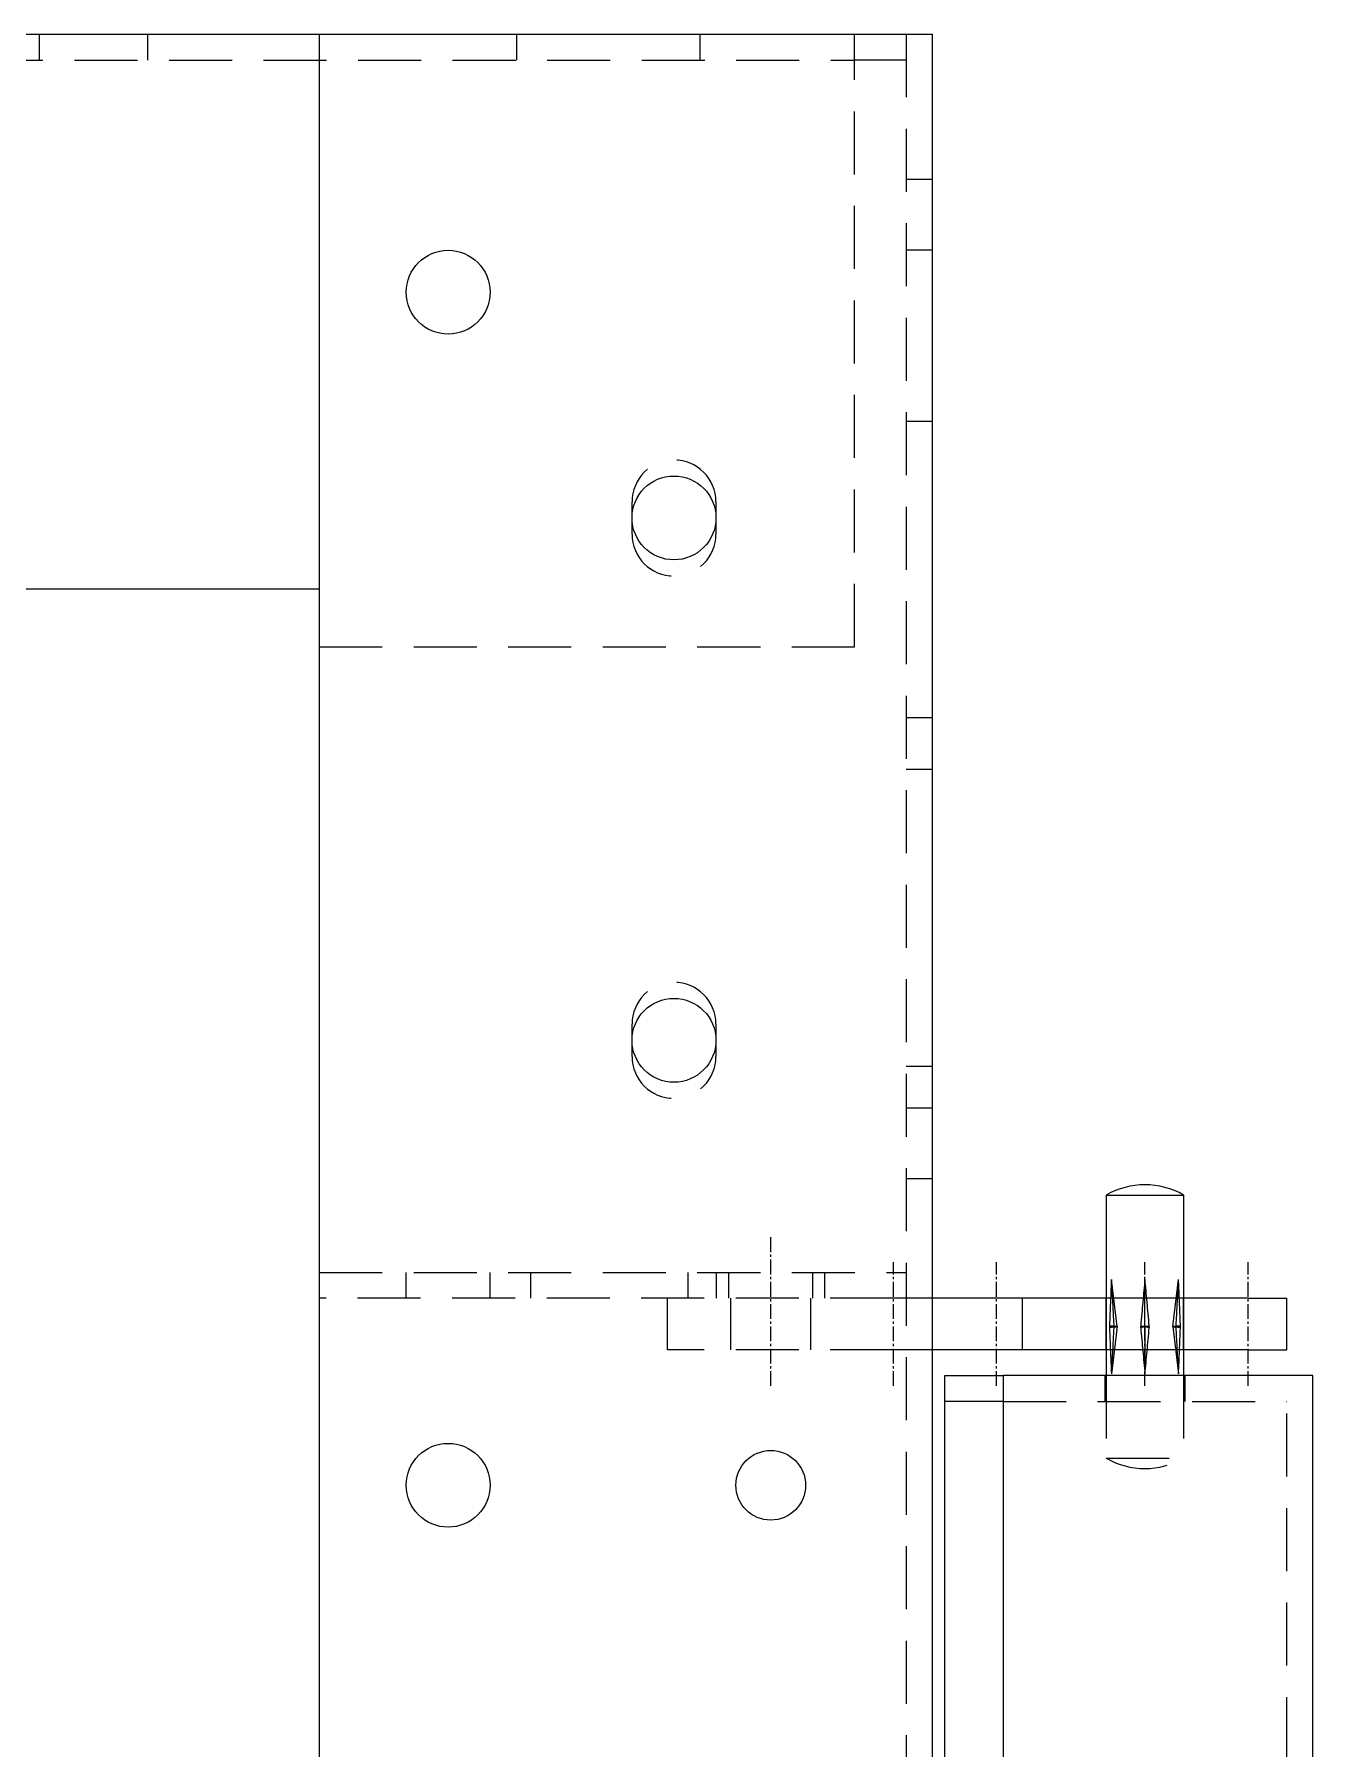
# Model space of a CAD drawing. Header units: millimetres. Extents: x -116965 to 323937, y 291661 to 566926.
# Drawn here: x -12731.9 to -12667.5, y 326587.9 to 326674.3 of the extents above; entities that cross this region are included whole.
import ezdxf

# ---------------------------------------------------------------- set-up
doc = ezdxf.new("R2010")
doc.units = ezdxf.units.MM
doc.linetypes.add('AXES2', pattern=[1.125, 0.75, -0.125, 0.125, -0.125])
doc.linetypes.add('HIDDEN2', pattern=[4.7625, 3.175, -1.5875])
doc.layers.add('ALPHA', color=255, linetype='Continuous')
doc.layers.add('AXE', color=80, linetype='AXES2')
doc.layers.add('Pointille_Court', color=40, linetype='HIDDEN2', lineweight=25)

msp = doc.modelspace()

# ---------------------------------------------------------------- linework, layer by layer
at = {"layer": 'ALPHA'}
for p, q in [((-13045.837828, 326674.33332), (-12717.587828, 326674.33332)), ((-12717.587828, 326674.33332), (-12686.712828, 326674.33332)), ((-12717.587828, 326674.33332), (-12717.587828, 326024.33332)), ((-12686.712828, 326674.33332), (-12686.712828, 326024.33332)), ((-13045.837828, 326646.38332), (-12717.587828, 326646.38332)), ((-12677.937828, 326615.83332), (-12677.937828, 326610.63332)), ((-12677.937828, 326615.83332), (-12674.037828, 326615.83332)), ((-12674.037828, 326615.83332), (-12674.037828, 326610.63332)), ((-12682.162828, 326610.63332), (-12686.712828, 326610.63332)), ((-12682.162828, 326608.03332), (-12682.162828, 326610.63332)), ((-12670.787828, 326610.63332), (-12682.162828, 326610.63332)), ((-12670.787828, 326610.63332), (-12668.837828, 326610.63332)), ((-12668.837828, 326608.03332), (-12668.837828, 326610.63332)), ((-12682.162828, 326608.03332), (-12686.712828, 326608.03332)), ((-12670.787828, 326608.03332), (-12682.162828, 326608.03332)), ((-12677.937828, 326608.03332), (-12677.937828, 326606.73332)), ((-12674.037828, 326608.03332), (-12674.037828, 326606.73332)), ((-12670.787828, 326608.03332), (-12668.837828, 326608.03332)), ((-12686.062828, 326605.43332), (-12686.062828, 326606.73332)), ((-12686.062828, 326606.73332), (-12683.137828, 326606.73332)), ((-12667.537828, 326606.73332), (-12683.137828, 326606.73332)), ((-12683.137828, 326606.73332), (-12683.137828, 326481.28332)), ((-12667.537828, 326481.28332), (-12667.537828, 326606.73332)), ((-12686.062828, 326482.58332), (-12686.062828, 326605.43332)), ((-12683.137828, 326605.43332), (-12686.062828, 326605.43332))]:
    msp.add_line(p, q, dxfattribs=at)
for centre, radius in [((-12711.087828, 326661.33332), 2.1125), ((-12699.712828, 326649.95832), 2.1125), ((-12699.712828, 326623.63332), 2.1125), ((-12711.087828, 326601.20832), 2.1125), ((-12694.837828, 326601.20832), 1.755)]:
    msp.add_circle(centre, radius, dxfattribs=at)
msp.add_arc((-12675.987828, 326612.43707), 3.91625, 60.13716564, 119.86283436, dxfattribs=at)
for centre, major_axis, ratio, start_param, end_param in [((-12675.987828, 326597.383825), (0.162431, -24.917985), 0.077984763, 4.105395498, 4.151245589), ((-12675.987828, 326597.383825), (-1.765627, 24.917919), 0.03321647, 0.96195756, 1.007807652), ((-12675.987828, 326597.383825), (1.765627, 24.917919), 0.03321647, 5.275377656, 5.321227747), ((-12675.987828, 326597.383825), (-0.162431, -24.917985), 0.077984763, 2.131939718, 2.177789809), ((-12675.987828, 326621.022815), (0.162431, 24.917985), 0.077984763, 2.119666454, 2.177789809), ((-12675.987828, 326621.022815), (-1.765627, -24.917919), 0.03321647, 5.263104392, 5.321227747), ((-12675.987828, 326621.022815), (1.765627, -24.917919), 0.03321647, 0.96195756, 1.020080915), ((-12675.987828, 326621.022815), (-0.162431, 24.917985), 0.077984763, 4.105395498, 4.163518853)]:
    msp.add_ellipse(centre, major_axis=major_axis, ratio=ratio, start_param=start_param, end_param=end_param, dxfattribs=at)
at = {"layer": 'AXE'}
for p, q in [((-12694.837828, 326606.21332), (-12694.837828, 326613.75332)), ((-12688.662828, 326606.21332), (-12688.662828, 326612.45332)), ((-12683.462828, 326606.21332), (-12683.462828, 326612.45332)), ((-12675.987828, 326606.21332), (-12675.987828, 326612.45332)), ((-12670.787828, 326606.21332), (-12670.787828, 326612.45332))]:
    msp.add_line(p, q, dxfattribs=at)
at = {"layer": 'Pointille_Court'}
for p, q in [((-12731.692828, 326674.33332), (-12731.692828, 326673.03332)), ((-12726.232828, 326674.33332), (-12726.232828, 326673.03332)), ((-12707.642828, 326674.33332), (-12707.642828, 326673.03332)), ((-12698.412828, 326674.33332), (-12698.412828, 326673.03332)), ((-12690.612828, 326643.45832), (-12690.612828, 326674.33332)), ((-12688.012828, 326674.33332), (-12688.012828, 326024.33332)), ((-13072.812828, 326673.03332), (-12690.612828, 326673.03332)), ((-12688.012828, 326673.03332), (-12690.612828, 326673.03332)), ((-12686.712828, 326667.02082), (-12688.012828, 326667.02082)), ((-12686.712828, 326663.44582), (-12688.012828, 326663.44582)), ((-12688.012828, 326654.83332), (-12686.712828, 326654.83332)), ((-12701.825328, 326649.14582), (-12701.825328, 326650.77082)), ((-12697.600328, 326650.77082), (-12697.600328, 326649.14582)), ((-12717.587828, 326643.45832), (-12690.612828, 326643.45832)), ((-12686.712828, 326639.88332), (-12688.012828, 326639.88332)), ((-12686.712828, 326637.28332), (-12688.012828, 326637.28332)), ((-12701.825328, 326622.82082), (-12701.825328, 326624.44582)), ((-12697.600328, 326624.44582), (-12697.600328, 326622.82082)), ((-12688.012828, 326622.33332), (-12686.712828, 326622.33332)), ((-12686.712828, 326620.22082), (-12688.012828, 326620.22082)), ((-12686.712828, 326616.64582), (-12688.012828, 326616.64582)), ((-12717.587828, 326611.93332), (-12688.012828, 326611.93332)), ((-12713.200328, 326610.63332), (-12713.200328, 326611.93332)), ((-12708.975328, 326610.63332), (-12708.975328, 326611.93332)), ((-12706.927828, 326610.63332), (-12706.927828, 326611.93332)), ((-12698.997828, 326610.63332), (-12698.997828, 326611.93332)), ((-12697.567828, 326610.63332), (-12697.567828, 326611.93332)), ((-12696.950328, 326610.63332), (-12696.950328, 326611.93332)), ((-12692.725328, 326610.63332), (-12692.725328, 326611.93332)), ((-12692.107828, 326610.63332), (-12692.107828, 326611.93332)), ((-12677.393193, 326609.20332), (-12677.676577, 326611.586653)), ((-12675.987828, 326609.20332), (-12675.987828, 326611.586653)), ((-12674.582462, 326609.20332), (-12674.299078, 326611.586653)), ((-12688.662828, 326610.63332), (-12717.587828, 326610.63332)), ((-12700.037828, 326608.03332), (-12700.037828, 326610.63332)), ((-12688.662828, 326610.63332), (-12700.037828, 326610.63332)), ((-12696.852828, 326608.03332), (-12696.852828, 326610.63332)), ((-12692.822828, 326608.03332), (-12692.822828, 326610.63332)), ((-12686.712828, 326610.63332), (-12688.662828, 326610.63332)), ((-12677.937828, 326608.03332), (-12677.937828, 326610.63332)), ((-12677.937828, 326610.63332), (-12677.937828, 326608.03332)), ((-12674.037828, 326608.03332), (-12674.037828, 326610.63332)), ((-12674.037828, 326610.63332), (-12674.037828, 326608.03332)), ((-12677.393193, 326609.20332), (-12677.776714, 326609.246501)), ((-12677.776714, 326609.160138), (-12677.393193, 326609.20332)), ((-12677.775183, 326609.20332), (-12677.556706, 326609.20332)), ((-12677.393193, 326609.20332), (-12677.77364, 326609.24662)), ((-12677.393193, 326609.20332), (-12677.77364, 326609.16002)), ((-12677.393193, 326609.20332), (-12677.676577, 326606.819987)), ((-12677.55899, 326609.24662), (-12677.393193, 326609.20332)), ((-12677.55899, 326609.16002), (-12677.393193, 326609.20332)), ((-12677.393193, 326609.20332), (-12677.556706, 326609.20332)), ((-12677.554424, 326609.246501), (-12677.393193, 326609.20332)), ((-12677.393193, 326609.20332), (-12677.554424, 326609.160138)), ((-12676.210118, 326609.246501), (-12675.987828, 326609.20332)), ((-12675.987828, 326609.20332), (-12676.210118, 326609.160138)), ((-12675.987828, 326609.20332), (-12676.206306, 326609.20332)), ((-12676.202478, 326609.24662), (-12675.987828, 326609.20332)), ((-12676.202478, 326609.16002), (-12675.987828, 326609.20332)), ((-12675.987828, 326609.20332), (-12675.773177, 326609.24662)), ((-12675.987828, 326609.20332), (-12675.765538, 326609.246501)), ((-12675.987828, 326609.20332), (-12675.987828, 326606.819987)), ((-12675.76935, 326609.20332), (-12675.987828, 326609.20332)), ((-12675.765538, 326609.160138), (-12675.987828, 326609.20332)), ((-12675.987828, 326609.20332), (-12675.773177, 326609.16002)), ((-12674.582462, 326609.20332), (-12674.416666, 326609.24662)), ((-12674.202015, 326609.24662), (-12674.582462, 326609.20332)), ((-12674.198942, 326609.246501), (-12674.582462, 326609.20332)), ((-12674.582462, 326609.20332), (-12674.421232, 326609.246501)), ((-12674.582462, 326609.20332), (-12674.299078, 326606.819987)), ((-12674.41895, 326609.20332), (-12674.582462, 326609.20332)), ((-12674.202015, 326609.16002), (-12674.582462, 326609.20332)), ((-12674.582462, 326609.20332), (-12674.198942, 326609.160138)), ((-12674.421232, 326609.160138), (-12674.582462, 326609.20332)), ((-12674.582462, 326609.20332), (-12674.416666, 326609.16002)), ((-12674.41895, 326609.20332), (-12674.200472, 326609.20332)), ((-12688.662828, 326608.03332), (-12700.037828, 326608.03332)), ((-12686.712828, 326608.03332), (-12688.662828, 326608.03332)), ((-12678.002828, 326606.73332), (-12678.002828, 326605.43332)), ((-12677.937828, 326606.73332), (-12677.937828, 326602.57332)), ((-12674.037828, 326606.73332), (-12674.037828, 326602.57332)), ((-12673.972828, 326606.73332), (-12673.972828, 326605.43332)), ((-12683.137828, 326605.43332), (-12668.837828, 326605.43332)), ((-12668.837828, 326482.58332), (-12668.837828, 326605.43332)), ((-12677.937828, 326602.57332), (-12674.037828, 326602.57332))]:
    msp.add_line(p, q, dxfattribs=at)
for centre, radius, start, end in [((-12699.712828, 326650.77082), 2.1125, 0, 180), ((-12699.712828, 326649.14582), 2.1125, 180, 0), ((-12699.712828, 326624.44582), 2.1125, 0, 180), ((-12699.712828, 326622.82082), 2.1125, 180, 0), ((-12675.987828, 326605.96957), 3.91625, 240.13716564, 299.86283436)]:
    msp.add_arc(centre, radius, start, end, dxfattribs=at)
for centre, major_axis, ratio, start_param, end_param in [((-12675.987828, 326597.383825), (1.605405, 24.917886), 0.044420974, 0.967173136, 1.077473861), ((-12675.987828, 326597.383825), (-1.605405, 24.917886), 0.044420974, 5.205711446, 5.316012171), ((-12675.987828, 326597.383825), (0.162431, -24.917985), 0.077984763, 4.151245589, 4.215696223), ((-12675.987828, 326597.383825), (-1.765627, 24.917919), 0.03321647, 1.007807652, 1.072258285), ((-12675.987828, 326597.383825), (1.765627, 24.917919), 0.03321647, 5.210927023, 5.275377656), ((-12675.987828, 326597.383825), (-0.162431, -24.917985), 0.077984763, 2.067489085, 2.131939718), ((-12675.987828, 326608.980518), (-1.949936, 0.232934), 0.067686888, 5.87797278, 5.88191515), ((-12675.987828, 326621.022815), (0.162431, 24.917985), 0.077984763, 2.063546715, 2.065514158), ((-12675.987828, 326597.383825), (0.162431, -24.917985), 0.077984763, 4.217671149, 4.219638592), ((-12675.987828, 326609.426122), (1.949936, 0.232934), 0.067686888, 3.542862811, 3.54680518), ((-12675.987828, 326621.022815), (0.162431, 24.917985), 0.077984763, 2.067489085, 2.119666454), ((-12675.987828, 326621.022815), (-1.765627, -24.917919), 0.03321647, 5.210927023, 5.263104392), ((-12675.987828, 326608.980518), (-1.949936, 0.232934), 0.067686888, 5.653428962, 5.657371331), ((-12675.987828, 326609.426122), (1.949936, 0.232934), 0.067686888, 3.76740663, 3.771348999), ((-12675.987828, 326621.022815), (-1.765627, -24.917919), 0.03321647, 5.206984653, 5.208952096), ((-12675.987828, 326597.383825), (-1.765627, 24.917919), 0.03321647, 1.074233211, 1.076200654), ((-12675.987828, 326608.980518), (-1.95, 0), 0.137296594, 4.822689705, 4.826632074), ((-12675.987828, 326621.022815), (1.605405, -24.917886), 0.044420974, 5.201769077, 5.203736519), ((-12675.987828, 326597.383825), (1.605405, 24.917886), 0.044420974, 1.079448788, 1.08141623), ((-12675.987828, 326609.426122), (1.95, 0), 0.137296594, 4.598145886, 4.602088256), ((-12675.987828, 326621.022815), (1.605405, -24.917886), 0.044420974, 5.205711446, 5.316012171), ((-12675.987828, 326621.022815), (-1.605405, -24.917886), 0.044420974, 0.967173136, 1.077473861), ((-12675.987828, 326608.980518), (-1.95, 0), 0.137296594, 4.598145886, 4.602088256), ((-12675.987828, 326609.426122), (1.95, 0), 0.137296594, 4.822689705, 4.826632074), ((-12675.987828, 326621.022815), (-1.605405, -24.917886), 0.044420974, 1.079448788, 1.08141623), ((-12675.987828, 326597.383825), (-1.605405, 24.917886), 0.044420974, 5.201769077, 5.203736519), ((-12675.987828, 326608.980518), (-1.949936, -0.232934), 0.067686888, 3.76740663, 3.771348999), ((-12675.987828, 326621.022815), (1.765627, -24.917919), 0.03321647, 1.074233211, 1.076200654), ((-12675.987828, 326597.383825), (1.765627, 24.917919), 0.03321647, 5.206984653, 5.208952096), ((-12675.987828, 326609.426122), (1.949936, -0.232934), 0.067686888, 5.653428962, 5.657371331), ((-12675.987828, 326621.022815), (1.765627, -24.917919), 0.03321647, 1.020080915, 1.072258285), ((-12675.987828, 326621.022815), (-0.162431, 24.917985), 0.077984763, 4.163518853, 4.215696223), ((-12675.987828, 326608.980518), (-1.949936, -0.232934), 0.067686888, 3.542862811, 3.54680518), ((-12675.987828, 326609.426122), (1.949936, -0.232934), 0.067686888, 5.87797278, 5.88191515), ((-12675.987828, 326621.022815), (-0.162431, 24.917985), 0.077984763, 4.217671149, 4.219638592), ((-12675.987828, 326597.383825), (-0.162431, -24.917985), 0.077984763, 2.063546715, 2.065514158)]:
    msp.add_ellipse(centre, major_axis=major_axis, ratio=ratio, start_param=start_param, end_param=end_param, dxfattribs=at)

doc.saveas('drawing.dxf')
